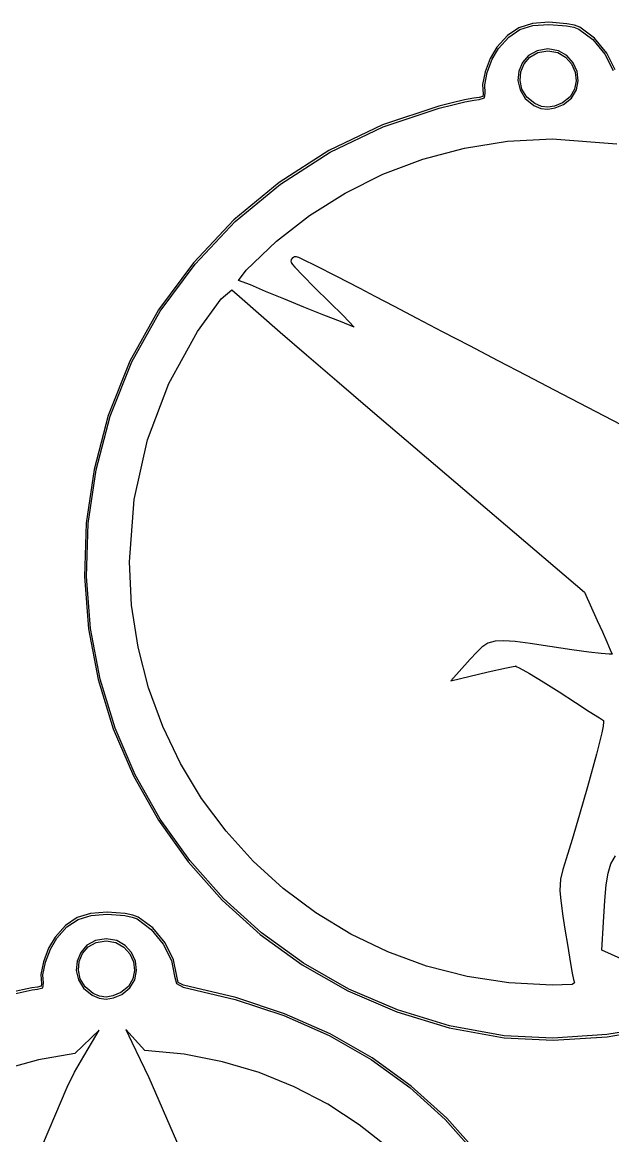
# Model space of a CAD drawing. Extents: x 23 to 528, y 384 to 592.
# Drawn here: x 231.4 to 295.4, y 470.4 to 591 of the extents above; entities that cross this region are included whole.
import ezdxf

# ---------------------------------------------------------------- set-up
doc = ezdxf.new("R2010")
doc.units = 0
doc.layers.get('0').update_dxf_attribs({"linetype": 'CONTINUOUS'})

msp = doc.modelspace()

# ---------------------------------------------------------------- linework, layer by layer
at = {"color": 0}
for p, q in [((288.505, 591.03), (286.712, 590.889)), ((290.45, 590.875), (288.505, 591.03)), ((285.248, 590.427), (284, 589.594)), ((284.147, 589.425), (285.344, 590.229)), ((286.712, 590.889), (285.248, 590.427)), ((285.344, 590.229), (286.752, 590.666)), ((286.752, 590.666), (288.505, 590.8)), ((288.505, 590.8), (290.415, 590.649)), ((290.415, 590.649), (291.215, 590.486)), ((291.272, 590.709), (290.45, 590.875)), ((291.215, 590.486), (291.76, 590.292)), ((291.866, 590.497), (291.272, 590.709)), ((291.76, 590.292), (293.281, 589.157)), ((293.442, 589.319), (291.866, 590.497)), ((284, 589.594), (282.855, 588.327)), ((283.037, 588.193), (284.147, 589.425)), ((293.281, 589.157), (294.58, 587.569)), ((294.772, 587.696), (293.442, 589.319)), ((282.855, 588.327), (282.152, 587.11)), ((282.36, 587.019), (283.037, 588.193)), ((286.308, 587.431), (285.637, 586.659)), ((287.236, 587.954), (286.308, 587.431)), ((286.448, 587.255), (287.309, 587.742)), ((288.394, 588.148), (287.236, 587.954)), ((287.309, 587.742), (288.394, 587.922)), ((289.533, 587.95), (288.394, 588.148)), ((288.394, 587.922), (289.458, 587.738)), ((289.458, 587.738), (290.318, 587.241)), ((290.457, 587.417), (289.533, 587.95)), ((291.142, 586.638), (290.457, 587.417)), ((294.58, 587.569), (295.479, 585.795)), ((295.695, 585.872), (294.772, 587.696)), ((282.152, 587.11), (281.611, 585.657)), ((281.83, 585.593), (282.36, 587.019)), ((285.637, 586.659), (285.244, 585.724)), ((285.466, 585.671), (285.829, 586.542)), ((285.829, 586.542), (286.448, 587.255)), ((290.318, 587.241), (290.953, 586.514)), ((290.953, 586.514), (291.342, 585.636)), ((291.561, 585.699), (291.142, 586.638)), ((281.611, 585.657), (281.317, 584.274)), ((281.543, 584.249), (281.83, 585.593)), ((285.244, 585.724), (285.152, 584.712)), ((285.378, 584.729), (285.466, 585.671)), ((291.342, 585.636), (291.462, 584.701)), ((291.687, 584.69), (291.561, 585.699)), ((281.317, 584.274), (281.375, 583.255)), ((281.587, 583.336), (281.543, 584.249)), ((285.152, 584.712), (285.379, 583.703)), ((285.587, 583.787), (285.378, 584.729)), ((285.379, 583.703), (285.946, 582.775)), ((286.114, 582.926), (285.587, 583.787)), ((291.29, 583.78), (290.799, 582.958)), ((290.966, 582.81), (291.496, 583.696)), ((291.462, 584.701), (291.29, 583.78)), ((291.496, 583.696), (291.687, 584.69)), ((279.339, 582.62), (278.032, 582.32)), ((280.351, 582.824), (279.339, 582.62)), ((279.388, 582.397), (280.391, 582.598)), ((280.941, 582.898), (280.351, 582.824)), ((280.391, 582.598), (280.941, 582.669)), ((281.357, 583.001), (280.941, 582.898)), ((280.941, 582.669), (281.512, 582.835)), ((281.375, 583.255), (281.357, 583.001)), ((281.512, 582.835), (281.587, 583.336)), ((285.946, 582.775), (286.868, 582.023)), ((286.98, 582.221), (286.114, 582.926)), ((290.799, 582.958), (289.97, 582.316)), ((290.074, 582.115), (290.966, 582.81)), ((276.572, 581.953), (270.456, 579.924)), ((270.541, 579.713), (276.629, 581.734)), ((278.032, 582.32), (276.572, 581.953)), ((276.629, 581.734), (278.084, 582.097)), ((278.084, 582.097), (279.388, 582.397)), ((286.868, 582.023), (287.623, 581.699)), ((287.686, 581.914), (286.98, 582.221)), ((287.623, 581.699), (288.383, 581.604)), ((288.382, 581.822), (287.686, 581.914)), ((289.125, 581.956), (288.382, 581.822)), ((288.383, 581.604), (289.187, 581.745)), ((289.97, 582.316), (289.125, 581.956)), ((289.187, 581.745), (290.074, 582.115)), ((270.456, 579.924), (264.669, 577.148)), ((264.781, 576.947), (270.541, 579.713)), ((279.349, 577.405), (284.034, 578.143)), ((284.034, 578.143), (288.864, 578.393)), ((288.864, 578.393), (295.862, 577.864)), ((264.669, 577.148), (259.281, 573.691)), ((259.416, 573.504), (264.781, 576.947)), ((274.835, 576.206), (279.349, 577.405)), ((270.515, 574.573), (274.835, 576.206)), ((266.415, 572.527), (270.515, 574.573)), ((259.281, 573.691), (254.36, 569.616)), ((254.515, 569.447), (259.416, 573.504)), ((262.562, 570.096), (266.415, 572.527)), ((254.36, 569.616), (249.975, 564.988)), ((250.15, 564.843), (254.515, 569.447)), ((258.979, 567.309), (262.562, 570.096)), ((255.694, 564.183), (258.979, 567.309)), ((260.92, 565.623), (260.814, 565.566)), ((261.047, 565.637), (260.92, 565.623)), ((261.163, 565.626), (261.047, 565.637)), ((261.265, 565.602), (261.163, 565.626)), ((261.413, 565.542), (261.265, 565.602)), ((249.975, 564.988), (246.198, 559.876)), ((246.389, 559.752), (250.15, 564.843)), ((260.56, 565.238), (260.549, 565.168)), ((260.549, 565.168), (260.573, 565.019)), ((260.58, 565.319), (260.56, 565.238)), ((260.573, 565.019), (260.628, 564.91)), ((260.644, 565.415), (260.58, 565.319)), ((260.628, 564.91), (260.712, 564.794)), ((260.708, 565.506), (260.644, 565.415)), ((260.814, 565.566), (260.708, 565.51)), ((260.708, 565.51), (260.708, 565.506)), ((260.712, 564.794), (260.954, 564.519)), ((260.954, 564.519), (261.819, 563.608)), ((261.842, 565.344), (261.413, 565.542)), ((263.314, 564.624), (261.842, 565.344)), ((265.454, 563.531), (263.314, 564.624)), ((254.868, 563.072), (255.694, 564.183)), ((261.819, 563.608), (263.113, 562.296)), ((268.045, 562.183), (265.454, 563.531)), ((252.973, 561.061), (254.128, 562.067)), ((254.128, 562.067), (255.244, 561.068)), ((256.147, 562.582), (254.868, 563.072)), ((257.795, 561.887), (256.147, 562.582)), ((263.113, 562.296), (264.713, 560.716)), ((269.674, 561.329), (268.045, 562.183)), ((250.432, 557.53), (252.973, 561.061)), ((255.244, 561.068), (257.017, 559.52)), ((259.789, 561.068), (257.795, 561.887)), ((261.956, 560.19), (259.789, 561.068)), ((271.763, 560.236), (269.674, 561.329)), ((246.198, 559.876), (243.097, 554.341)), ((243.302, 554.242), (246.389, 559.752)), ((264.12, 559.319), (261.956, 560.19)), ((264.713, 560.716), (266.193, 559.255)), ((274.225, 558.948), (271.763, 560.236)), ((257.017, 559.52), (259.372, 557.474)), ((265.903, 558.617), (264.12, 559.319)), ((267.415, 558.024), (265.903, 558.617)), ((266.193, 559.255), (267.415, 558.024)), ((276.976, 557.512), (274.225, 558.948)), ((247.305, 551.896), (250.432, 557.53)), ((259.372, 557.474), (262.23, 555.011)), ((279.926, 555.971), (276.976, 557.512)), ((282.991, 554.373), (279.926, 555.971)), ((262.23, 555.011), (265.514, 552.192)), ((243.097, 554.341), (240.743, 548.45)), ((240.96, 548.379), (243.302, 554.242)), ((286.083, 552.757), (282.991, 554.373)), ((289.118, 551.173), (286.083, 552.757)), ((244.985, 545.814), (247.305, 551.896)), ((265.514, 552.192), (269.145, 549.084)), ((303.794, 543.521), (289.118, 551.173)), ((269.145, 549.084), (273.042, 545.761)), ((240.743, 548.45), (239.203, 542.6)), ((239.425, 542.555), (240.96, 548.379)), ((243.541, 539.348), (244.985, 545.814)), ((273.042, 545.761), (292.374, 529.301)), ((239.203, 542.6), (238.351, 536.769)), ((238.575, 536.751), (239.425, 542.555)), ((243.044, 532.575), (243.541, 539.348)), ((238.351, 536.769), (238.16, 531.005)), ((238.385, 531.008), (238.575, 536.751)), ((243.28, 527.89), (243.044, 532.575)), ((238.16, 531.005), (238.604, 525.343)), ((238.828, 525.371), (238.385, 531.008)), ((292.374, 529.301), (293.745, 526.246)), ((243.975, 523.339), (243.28, 527.89)), ((293.745, 526.246), (294.298, 525.011)), ((238.604, 525.343), (239.656, 519.832)), ((239.874, 519.882), (238.828, 525.371)), ((294.298, 525.011), (294.787, 523.917)), ((281.885, 523.773), (281.231, 523.356)), ((282.671, 524.006), (281.885, 523.773)), ((283.624, 524.051), (282.671, 524.006)), ((284.847, 523.956), (283.624, 524.051)), ((286.468, 523.737), (284.847, 523.956)), ((288.612, 523.42), (286.468, 523.737)), ((291, 523.074), (288.612, 523.42)), ((294.787, 523.917), (295.161, 523.074)), ((245.103, 518.95), (243.975, 523.339)), ((280.642, 522.785), (279.983, 522.051)), ((281.231, 523.356), (280.642, 522.785)), ((292.829, 522.824), (291, 523.074)), ((294.156, 522.665), (292.829, 522.824)), ((295.039, 522.598), (294.156, 522.665)), ((295.298, 522.591), (295.039, 522.598)), ((295.161, 523.074), (295.371, 522.594)), ((295.371, 522.594), (295.298, 522.591)), ((279.983, 522.051), (277.865, 519.691)), ((281.938, 520.672), (283.902, 521.109)), ((283.902, 521.109), (284.639, 521.24)), ((284.639, 521.24), (284.963, 521.286)), ((284.963, 521.286), (284.882, 521.286)), ((284.882, 521.286), (284.963, 521.264)), ((284.963, 521.264), (285.288, 521.116)), ((285.288, 521.116), (286.387, 520.513)), ((239.656, 519.832), (241.289, 514.509)), ((241.499, 514.583), (239.874, 519.882)), ((277.865, 519.691), (281.938, 520.672)), ((286.387, 520.513), (287.893, 519.606)), ((246.645, 514.742), (245.103, 518.95)), ((287.893, 519.606), (289.635, 518.495)), ((289.635, 518.495), (291.381, 517.356)), ((291.381, 517.356), (292.884, 516.382)), ((292.884, 516.382), (293.987, 515.68)), ((293.987, 515.68), (294.422, 515.415)), ((294.432, 515.278), (294.379, 514.802)), ((294.422, 515.415), (294.432, 515.278)), ((241.289, 514.509), (243.475, 509.418)), ((243.676, 509.517), (241.499, 514.583)), ((248.575, 510.734), (246.645, 514.742)), ((294.241, 514.064), (293.67, 511.768)), ((294.379, 514.802), (294.241, 514.064)), ((293.67, 511.768), (292.675, 508.208)), ((250.869, 506.956), (248.575, 510.734)), ((243.475, 509.418), (246.188, 504.603)), ((246.377, 504.723), (243.676, 509.517)), ((292.675, 508.208), (291.805, 505.21)), ((253.508, 503.428), (250.869, 506.956)), ((246.188, 504.603), (249.402, 500.105)), ((249.575, 500.246), (246.377, 504.723)), ((291.805, 505.21), (291.014, 502.514)), ((256.465, 500.175), (253.508, 503.428)), ((291.014, 502.514), (290.393, 500.429)), ((295.221, 499.868), (295.724, 500.74)), ((249.402, 500.105), (253.089, 495.963)), ((253.246, 496.122), (249.575, 500.246)), ((259.719, 497.219), (256.465, 500.175)), ((290.393, 500.429), (290.03, 499.255)), ((294.913, 498.891), (295.221, 499.868)), ((289.766, 498.207), (289.705, 497.007)), ((290.03, 499.255), (289.766, 498.207)), ((294.721, 497.625), (294.913, 498.891)), ((263.247, 494.58), (259.719, 497.219)), ((289.705, 497.007), (289.756, 496.252)), ((294.583, 495.907), (294.721, 497.625)), ((253.089, 495.963), (257.222, 492.227)), ((257.361, 492.404), (253.246, 496.122)), ((289.756, 496.252), (289.862, 495.339)), ((294.437, 493.582), (294.583, 495.907)), ((238.836, 494.517), (237.373, 494.055)), ((240.629, 494.658), (238.836, 494.517)), ((242.575, 494.506), (240.629, 494.658)), ((243.396, 494.34), (242.575, 494.506)), ((267.024, 492.284), (263.247, 494.58)), ((289.862, 495.339), (290.023, 494.206)), ((237.373, 494.055), (236.124, 493.222)), ((236.271, 493.056), (237.468, 493.861)), ((237.468, 493.861), (238.876, 494.298)), ((238.876, 494.298), (240.629, 494.432)), ((240.629, 494.432), (242.54, 494.28)), ((242.54, 494.28), (243.339, 494.118)), ((243.339, 494.118), (243.884, 493.924)), ((243.99, 494.125), (243.396, 494.34)), ((243.884, 493.924), (245.405, 492.788)), ((245.566, 492.95), (243.99, 494.125)), ((290.023, 494.206), (290.242, 492.816)), ((294.241, 490.52), (294.437, 493.582)), ((236.124, 493.222), (234.979, 491.959)), ((235.161, 491.822), (236.271, 493.056)), ((245.405, 492.788), (246.705, 491.201)), ((246.896, 491.324), (245.566, 492.95)), ((257.222, 492.227), (261.775, 488.932)), ((261.895, 489.123), (257.361, 492.404)), ((271.03, 490.354), (267.024, 492.284)), ((290.242, 492.816), (290.547, 490.94)), ((234.979, 491.959), (234.276, 490.742)), ((234.484, 490.647), (235.161, 491.822)), ((238.434, 491.06), (237.761, 490.291)), ((237.953, 490.171), (238.573, 490.887)), ((239.36, 491.585), (238.434, 491.06)), ((238.573, 490.887), (239.433, 491.37)), ((240.519, 491.779), (239.36, 491.585)), ((239.433, 491.37), (240.519, 491.55)), ((241.657, 491.582), (240.519, 491.779)), ((240.519, 491.55), (241.583, 491.367)), ((241.583, 491.367), (242.442, 490.873)), ((242.583, 491.049), (241.657, 491.582)), ((242.442, 490.873), (243.078, 490.146)), ((243.268, 490.266), (242.583, 491.049)), ((246.705, 491.201), (247.603, 489.423)), ((247.819, 489.504), (246.896, 491.324)), ((290.547, 490.94), (290.825, 489.292)), ((234.276, 490.742), (233.735, 489.285)), ((233.954, 489.222), (234.484, 490.647)), ((237.761, 490.291), (237.37, 489.356)), ((237.59, 489.299), (237.953, 490.171)), ((243.078, 490.146), (243.466, 489.271)), ((243.687, 489.327), (243.268, 490.266)), ((275.24, 488.816), (271.03, 490.354)), ((297.37, 489.137), (294.241, 490.52)), ((233.735, 489.285), (233.441, 487.902)), ((233.667, 487.878), (233.954, 489.222)), ((237.37, 489.356), (237.278, 488.343)), ((237.502, 488.357), (237.59, 489.299)), ((243.466, 489.271), (243.586, 488.329)), ((243.812, 488.322), (243.687, 489.327)), ((247.603, 489.423), (247.939, 487.726)), ((248.167, 487.726), (247.819, 489.504)), ((261.775, 488.932), (266.719, 486.124)), ((266.819, 486.325), (261.895, 489.123)), ((279.63, 487.687), (275.24, 488.816)), ((290.825, 489.292), (291.042, 488.054)), ((233.441, 487.902), (233.499, 486.883)), ((233.711, 486.964), (233.667, 487.878)), ((237.278, 488.343), (237.505, 487.331)), ((237.712, 487.419), (237.502, 488.357)), ((237.505, 487.331), (238.07, 486.406)), ((238.238, 486.558), (237.712, 487.419)), ((243.414, 487.412), (242.925, 486.59)), ((243.091, 486.438), (243.621, 487.327)), ((243.586, 488.329), (243.414, 487.412)), ((243.621, 487.327), (243.812, 488.322)), ((247.939, 487.726), (248.152, 486.907)), ((248.334, 487.045), (248.167, 487.726)), ((284.179, 486.992), (279.63, 487.687)), ((291.042, 488.054), (291.18, 487.352)), ((291.18, 487.352), (291.266, 486.996)), ((231.463, 486.251), (230.156, 485.951)), ((230.208, 485.729), (231.512, 486.029)), ((232.476, 486.452), (231.463, 486.251)), ((231.512, 486.029), (232.515, 486.23)), ((233.065, 486.53), (232.476, 486.452)), ((232.515, 486.23), (233.065, 486.301)), ((233.481, 486.629), (233.065, 486.53)), ((233.065, 486.301), (233.637, 486.463)), ((233.499, 486.883), (233.481, 486.629)), ((233.637, 486.463), (233.711, 486.964)), ((238.07, 486.406), (238.992, 485.655)), ((239.106, 485.853), (238.238, 486.558)), ((242.925, 486.59), (242.094, 485.948)), ((242.199, 485.747), (243.091, 486.438)), ((248.152, 486.907), (248.857, 486.526)), ((248.901, 486.752), (248.334, 487.045)), ((248.857, 486.526), (254.508, 485.193)), ((254.57, 485.412), (248.901, 486.752)), ((266.719, 486.124), (272.03, 483.845)), ((272.107, 484.057), (266.819, 486.325)), ((288.864, 486.756), (284.179, 486.992)), ((291.016, 486.805), (288.864, 486.756)), ((291.266, 486.996), (291.016, 486.805)), ((238.992, 485.655), (239.748, 485.327)), ((239.81, 485.542), (239.106, 485.853)), ((239.748, 485.327), (240.508, 485.235)), ((240.506, 485.454), (239.81, 485.542)), ((241.249, 485.588), (240.506, 485.454)), ((240.508, 485.235), (241.311, 485.376)), ((242.094, 485.948), (241.249, 485.588)), ((241.311, 485.376), (242.199, 485.747)), ((254.508, 485.193), (259.782, 483.443)), ((259.865, 483.651), (254.57, 485.412)), ((264.789, 481.471), (259.865, 483.651)), ((272.03, 483.845), (277.68, 482.134)), ((277.732, 482.353), (272.107, 484.057)), ((259.782, 483.443), (264.687, 481.274)), ((300.677, 482.378), (294.793, 481.393)), ((239.762, 481.863), (237.126, 479.347)), ((239.047, 480.653), (239.762, 481.863)), ((244.716, 479.658), (242.659, 481.947)), ((242.659, 481.947), (243.316, 480.582)), ((264.687, 481.274), (269.23, 478.677)), ((269.353, 478.864), (264.789, 481.471)), ((277.68, 482.134), (283.643, 481.037)), ((283.67, 481.263), (277.732, 482.353)), ((288.946, 480.998), (283.67, 481.263)), ((294.793, 481.393), (288.946, 480.998)), ((294.822, 481.164), (300.728, 482.152)), ((238.087, 479.048), (239.047, 480.653)), ((243.316, 480.582), (244.215, 478.705)), ((283.643, 481.037), (288.951, 480.773)), ((288.951, 480.773), (294.822, 481.164)), ((237.126, 479.347), (233.186, 478.652)), ((237.098, 477.305), (238.087, 479.048)), ((248.979, 479.256), (244.716, 479.658)), ((253.112, 478.455), (248.979, 479.256)), ((273.563, 475.82), (269.353, 478.864)), ((233.186, 478.652), (229.377, 477.615)), ((244.215, 478.705), (245.139, 476.737)), ((257.096, 477.27), (253.112, 478.455)), ((269.23, 478.677), (273.421, 475.647)), ((236.302, 475.689), (237.098, 477.305)), ((245.139, 476.737), (245.879, 475.096)), ((260.91, 475.724), (257.096, 477.27)), ((232.992, 467.974), (236.302, 475.689)), ((264.534, 473.837), (260.91, 475.724)), ((273.421, 475.647), (277.267, 472.179)), ((277.427, 472.338), (273.563, 475.82)), ((245.879, 475.096), (248.961, 467.935)), ((267.948, 471.629), (264.534, 473.837)), ((271.133, 469.12), (267.948, 471.629)), ((277.267, 472.179), (280.778, 468.27)), ((280.954, 468.415), (277.427, 472.338))]:
    msp.add_line(p, q, dxfattribs=at)

doc.saveas('drawing.dxf')
